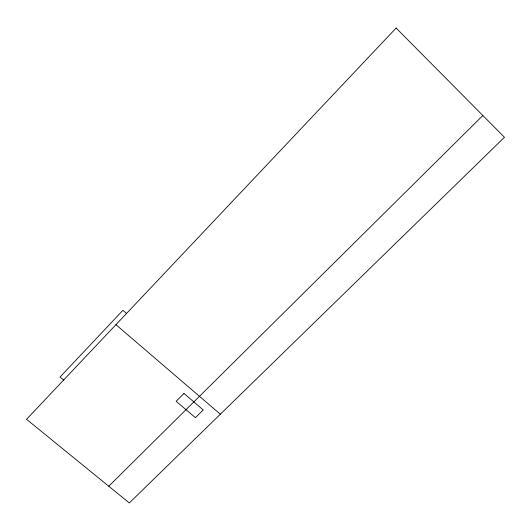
<?xml version="1.0" encoding="UTF-8"?>
<svg xmlns="http://www.w3.org/2000/svg" width="531" height="531" viewBox="0 0 531 531"><rect width="100%" height="100%" fill="white"/><g stroke="black" fill="none" stroke-linecap="round" stroke-linejoin="round"><path stroke-width="0.8" d="M108.755 486.223L482.865 115.506M63.859 380.189L60.056 377.03L122.9 310.31L126.663 313.562M115.937 324.68L220.345 414.213M396.119 28.05L26.55 419.311L129.305 502.95L504.45 137.27L396.119 28.05M183.998 393.478L176.159 401.303L195.388 417.665L203.254 409.932L183.998 393.478"/></g></svg>
